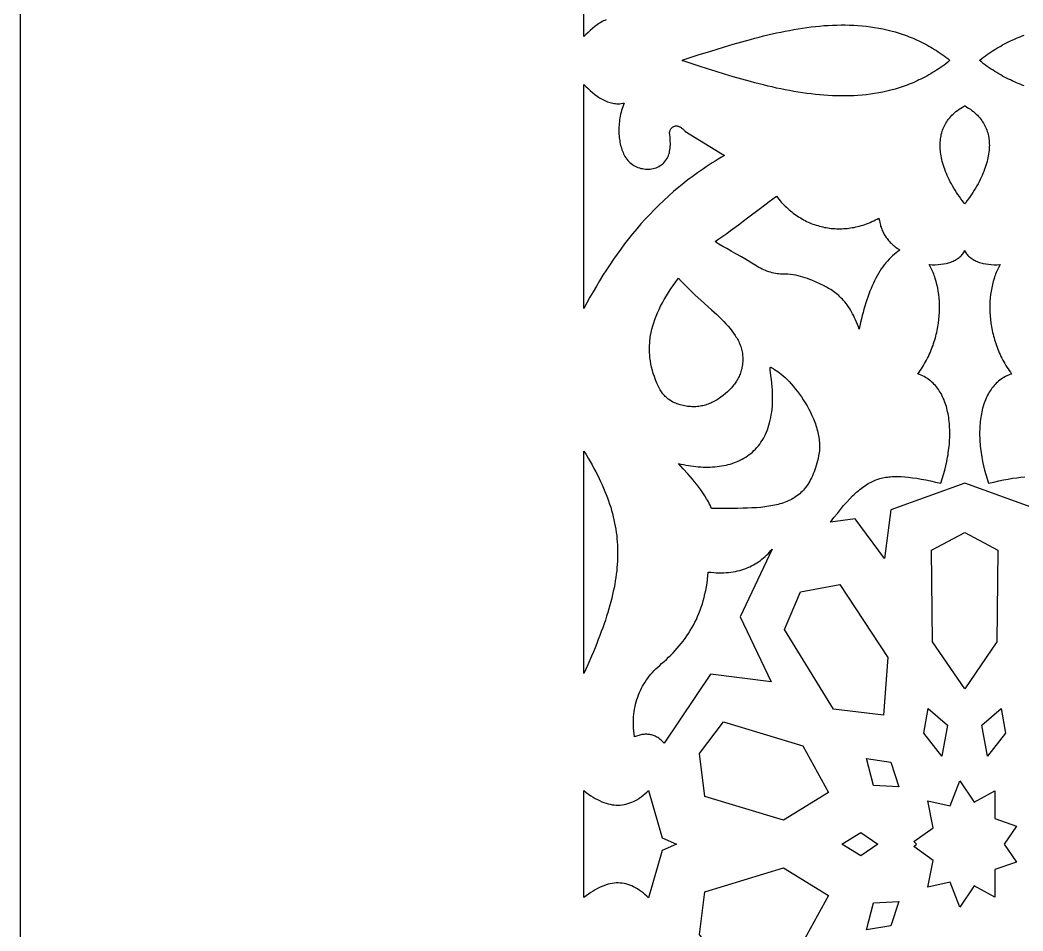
# Model space of a CAD drawing. Extents: x -575 to 575, y -425 to 425.
# Drawn here: x -575 to -468, y -176.4 to -79.3 of the extents above; entities that cross this region are included whole.
import ezdxf

# ---------------------------------------------------------------- set-up
doc = ezdxf.new("R2010")
doc.units = 0
doc.layers.add('LAYER_1', color=18, linetype='CONTINUOUS')

msp = doc.modelspace()

# ---------------------------------------------------------------- linework, layer by layer
at = {"layer": 'LAYER_1'}
for points in [[(-575, -425), (575, -425), (575, 425), (-575, 425)], [(-486.94, -79.81), (-486.49, -79.82), (-486.04, -79.84), (-485.59, -79.87), (-485.14, -79.9), (-484.7, -79.95), (-484.25, -80), (-483.81, -80.07), (-483.37, -80.14), (-482.93, -80.23), (-482.49, -80.33), (-482.06, -80.43), (-481.62, -80.55), (-481.41, -80.62), (-481.19, -80.69), (-480.98, -80.76), (-480.76, -80.83), (-480.55, -80.9), (-480.33, -80.98), (-480.12, -81.07), (-479.91, -81.15), (-479.7, -81.24), (-479.49, -81.33), (-479.28, -81.42), (-479.07, -81.52), (-478.86, -81.62), (-478.65, -81.73), (-478.44, -81.84), (-478.24, -81.95), (-478.03, -82.06), (-477.82, -82.18), (-477.62, -82.3), (-477.41, -82.43), (-477.21, -82.55), (-477.01, -82.69), (-476.81, -82.82), (-476.6, -82.96), (-476.4, -83.1), (-476.2, -83.25), (-476, -83.4), (-475.8, -83.58), (-475.82, -83.6), (-475.8, -83.62), (-476, -83.8), (-476.2, -83.95), (-476.4, -84.1), (-476.6, -84.24), (-476.81, -84.38), (-477.01, -84.52), (-477.21, -84.65), (-477.41, -84.78), (-477.62, -84.9), (-477.82, -85.03), (-478.03, -85.14), (-478.24, -85.26), (-478.44, -85.37), (-478.65, -85.48), (-478.86, -85.58), (-479.07, -85.68), (-479.28, -85.78), (-479.49, -85.87), (-479.7, -85.97), (-479.91, -86.05), (-480.12, -86.14), (-480.33, -86.22), (-480.55, -86.3), (-480.76, -86.38), (-480.98, -86.45), (-481.19, -86.52), (-481.41, -86.59), (-481.62, -86.65), (-482.06, -86.77), (-482.49, -86.88), (-482.93, -86.98), (-483.37, -87.06), (-483.81, -87.14), (-484.25, -87.2), (-484.7, -87.26), (-485.14, -87.3), (-485.59, -87.34), (-486.04, -87.37), (-486.49, -87.38), (-486.94, -87.39), (-487.39, -87.39), (-487.85, -87.38), (-488.3, -87.37), (-488.76, -87.34), (-489.22, -87.31), (-489.67, -87.27), (-490.13, -87.23), (-490.59, -87.17), (-491.05, -87.12), (-491.51, -87.05), (-491.97, -86.98), (-492.43, -86.9), (-492.89, -86.82), (-493.36, -86.73), (-493.82, -86.63), (-494.28, -86.54), (-494.74, -86.43), (-495.21, -86.33), (-495.67, -86.21), (-496.13, -86.1), (-496.59, -85.98), (-497.05, -85.86), (-497.97, -85.6), (-498.89, -85.34), (-499.81, -85.07), (-500.72, -84.79), (-501.63, -84.51), (-502.54, -84.22), (-504.34, -83.62), (-504.29, -83.6), (-504.34, -83.58), (-502.54, -82.98), (-501.63, -82.7), (-500.72, -82.42), (-499.81, -82.14), (-498.89, -81.87), (-497.97, -81.6), (-497.05, -81.35), (-496.59, -81.23), (-496.13, -81.11), (-495.67, -80.99), (-495.21, -80.88), (-494.74, -80.77), (-494.28, -80.67), (-493.82, -80.57), (-493.36, -80.48), (-492.89, -80.39), (-492.43, -80.3), (-491.97, -80.23), (-491.51, -80.16), (-491.05, -80.09), (-490.59, -80.03), (-490.13, -79.98), (-489.67, -79.93), (-489.22, -79.89), (-488.76, -79.86), (-488.3, -79.84), (-487.85, -79.82), (-487.39, -79.81)], [(-514.61, -86.38), (-514.39, -86.6), (-514.16, -86.82), (-513.91, -87.03), (-513.67, -87.22), (-513.41, -87.41), (-513.28, -87.5), (-513.15, -87.59), (-513.01, -87.67), (-512.88, -87.74), (-512.74, -87.81), (-512.6, -87.88), (-512.46, -87.94), (-512.32, -88), (-512.18, -88.05), (-512.03, -88.09), (-511.89, -88.13), (-511.74, -88.16), (-511.59, -88.18), (-511.44, -88.2), (-511.3, -88.21), (-511.15, -88.21), (-510.99, -88.21), (-510.84, -88.19), (-510.69, -88.17), (-510.54, -88.14), (-510.61, -88.34), (-510.68, -88.54), (-510.75, -88.74), (-510.8, -88.94), (-510.86, -89.13), (-510.91, -89.33), (-510.95, -89.53), (-510.98, -89.73), (-511.02, -89.93), (-511.04, -90.12), (-511.06, -90.32), (-511.08, -90.51), (-511.09, -90.7), (-511.1, -90.89), (-511.1, -91.08), (-511.1, -91.27), (-511.09, -91.45), (-511.08, -91.64), (-511.06, -91.81), (-511.04, -91.99), (-511.01, -92.17), (-510.98, -92.34), (-510.95, -92.5), (-510.91, -92.67), (-510.86, -92.83), (-510.82, -92.99), (-510.77, -93.14), (-510.71, -93.29), (-510.65, -93.43), (-510.59, -93.57), (-510.52, -93.71), (-510.45, -93.84), (-510.36, -93.99), (-510.26, -94.13), (-510.15, -94.26), (-510.03, -94.38), (-509.91, -94.5), (-509.78, -94.6), (-509.65, -94.7), (-509.51, -94.79), (-509.36, -94.87), (-509.21, -94.94), (-509.06, -95.01), (-508.9, -95.06), (-508.74, -95.11), (-508.58, -95.14), (-508.42, -95.17), (-508.25, -95.19), (-508.09, -95.2), (-507.92, -95.19), (-507.76, -95.18), (-507.6, -95.16), (-507.44, -95.13), (-507.28, -95.09), (-507.13, -95.04), (-506.98, -94.98), (-506.83, -94.9), (-506.69, -94.82), (-506.55, -94.73), (-506.42, -94.62), (-506.3, -94.51), (-506.18, -94.38), (-506.08, -94.25), (-505.98, -94.1), (-505.91, -93.98), (-505.85, -93.86), (-505.8, -93.73), (-505.75, -93.6), (-505.71, -93.45), (-505.68, -93.3), (-505.65, -93.14), (-505.63, -92.97), (-505.61, -92.79), (-505.6, -92.6), (-505.6, -92.41), (-505.61, -92.2), (-505.62, -91.98), (-505.63, -91.76), (-505.66, -91.52), (-505.69, -91.28), (-505.67, -91.19), (-505.64, -91.11), (-505.61, -91.04), (-505.58, -90.97), (-505.54, -90.91), (-505.5, -90.85), (-505.46, -90.8), (-505.42, -90.76), (-505.37, -90.72), (-505.32, -90.68), (-505.27, -90.66), (-505.22, -90.63), (-505.17, -90.61), (-505.11, -90.6), (-505.05, -90.59), (-505, -90.59), (-504.94, -90.59), (-504.88, -90.59), (-504.82, -90.61), (-504.76, -90.62), (-504.7, -90.64), (-504.64, -90.67), (-504.58, -90.69), (-504.51, -90.73), (-504.45, -90.76), (-504.4, -90.81), (-504.34, -90.85), (-504.28, -90.9), (-504.22, -90.96), (-504.17, -91.01), (-504.11, -91.08), (-504.06, -91.14), (-499.83, -93.73), (-500.16, -93.93), (-500.49, -94.13), (-500.82, -94.33), (-501.14, -94.53), (-501.46, -94.73), (-501.77, -94.94), (-502.08, -95.15), (-502.39, -95.36), (-502.69, -95.58), (-502.99, -95.79), (-503.29, -96.01), (-503.58, -96.23), (-503.87, -96.45), (-504.15, -96.68), (-504.71, -97.13), (-505.26, -97.59), (-505.79, -98.07), (-506.31, -98.54), (-506.82, -99.03), (-507.32, -99.52), (-507.8, -100.02), (-508.28, -100.53), (-508.74, -101.04), (-509.19, -101.56), (-509.63, -102.09), (-510.06, -102.62), (-510.48, -103.16), (-510.88, -103.71), (-511.28, -104.26), (-511.68, -104.81), (-512.06, -105.38), (-512.43, -105.94), (-512.8, -106.51), (-513.15, -107.09), (-513.5, -107.67), (-513.84, -108.26), (-514.18, -108.85), (-514.51, -109.44), (-514.83, -110.04), (-514.83, -86.15)], [(-474.15, -88.45), (-473.96, -88.57), (-473.77, -88.69), (-473.59, -88.81), (-473.42, -88.93), (-473.26, -89.06), (-473.11, -89.19), (-472.97, -89.32), (-472.83, -89.45), (-472.71, -89.59), (-472.59, -89.73), (-472.48, -89.86), (-472.37, -90), (-472.28, -90.15), (-472.19, -90.29), (-472.1, -90.43), (-472.03, -90.58), (-471.96, -90.72), (-471.89, -90.87), (-471.84, -91.02), (-471.78, -91.17), (-471.74, -91.33), (-471.7, -91.48), (-471.66, -91.64), (-471.63, -91.8), (-471.61, -91.97), (-471.59, -92.13), (-471.57, -92.3), (-471.57, -92.48), (-471.56, -92.65), (-471.57, -92.83), (-471.58, -93.01), (-471.59, -93.2), (-471.61, -93.39), (-471.64, -93.58), (-471.67, -93.77), (-471.71, -93.97), (-471.75, -94.17), (-471.8, -94.37), (-471.86, -94.58), (-471.92, -94.79), (-471.99, -95), (-472.07, -95.21), (-472.15, -95.43), (-472.24, -95.64), (-472.33, -95.86), (-472.43, -96.08), (-472.54, -96.31), (-472.65, -96.53), (-472.77, -96.76), (-472.9, -96.98), (-473.03, -97.21), (-473.17, -97.44), (-473.31, -97.67), (-473.46, -97.89), (-473.62, -98.12), (-473.78, -98.35), (-473.95, -98.58), (-474.12, -98.82), (-474.19, -98.9), (-474.26, -98.82), (-474.43, -98.58), (-474.6, -98.35), (-474.76, -98.12), (-474.92, -97.89), (-475.07, -97.67), (-475.21, -97.44), (-475.35, -97.21), (-475.48, -96.98), (-475.61, -96.76), (-475.73, -96.53), (-475.84, -96.31), (-475.95, -96.08), (-476.05, -95.86), (-476.14, -95.64), (-476.23, -95.43), (-476.31, -95.21), (-476.39, -95), (-476.46, -94.79), (-476.52, -94.58), (-476.58, -94.37), (-476.63, -94.17), (-476.67, -93.97), (-476.71, -93.77), (-476.74, -93.58), (-476.77, -93.39), (-476.79, -93.2), (-476.81, -93.01), (-476.81, -92.83), (-476.82, -92.65), (-476.82, -92.48), (-476.81, -92.3), (-476.79, -92.13), (-476.78, -91.97), (-476.75, -91.8), (-476.72, -91.64), (-476.69, -91.48), (-476.64, -91.33), (-476.6, -91.17), (-476.55, -91.02), (-476.49, -90.87), (-476.42, -90.72), (-476.35, -90.58), (-476.28, -90.43), (-476.2, -90.29), (-476.11, -90.15), (-476.01, -90), (-475.91, -89.86), (-475.79, -89.73), (-475.67, -89.59), (-475.55, -89.45), (-475.41, -89.32), (-475.27, -89.19), (-475.12, -89.06), (-474.96, -88.93), (-474.79, -88.81), (-474.61, -88.69), (-474.43, -88.57), (-474.23, -88.45), (-474.19, -88.43)], [(-494.15, -98.25), (-494.02, -98.41), (-493.89, -98.56), (-493.76, -98.71), (-493.63, -98.85), (-493.49, -98.99), (-493.36, -99.13), (-493.22, -99.26), (-493.07, -99.39), (-492.93, -99.52), (-492.79, -99.64), (-492.64, -99.76), (-492.49, -99.88), (-492.34, -99.99), (-492.18, -100.1), (-492.03, -100.21), (-491.87, -100.31), (-491.71, -100.4), (-491.55, -100.5), (-491.39, -100.59), (-491.23, -100.67), (-491.06, -100.76), (-490.89, -100.83), (-490.73, -100.91), (-490.56, -100.98), (-490.39, -101.05), (-490.21, -101.11), (-490.04, -101.17), (-489.87, -101.22), (-489.69, -101.27), (-489.51, -101.32), (-489.33, -101.36), (-489.16, -101.4), (-488.98, -101.43), (-488.79, -101.46), (-488.61, -101.49), (-488.43, -101.51), (-488.25, -101.53), (-488.06, -101.54), (-487.88, -101.55), (-487.69, -101.56), (-487.5, -101.56), (-487.32, -101.55), (-487.13, -101.54), (-486.94, -101.53), (-486.75, -101.51), (-486.56, -101.49), (-486.37, -101.46), (-486.19, -101.43), (-486, -101.4), (-485.81, -101.36), (-485.62, -101.31), (-485.42, -101.26), (-485.23, -101.21), (-485.04, -101.15), (-484.85, -101.09), (-484.66, -101.02), (-484.47, -100.95), (-484.28, -100.87), (-484.09, -100.79), (-483.9, -100.7), (-483.71, -100.61), (-483.52, -100.51), (-483.34, -100.41), (-483.3, -100.66), (-483.25, -100.9), (-483.19, -101.15), (-483.16, -101.26), (-483.12, -101.38), (-483.08, -101.5), (-483.04, -101.61), (-482.99, -101.73), (-482.94, -101.84), (-482.89, -101.95), (-482.83, -102.06), (-482.77, -102.17), (-482.7, -102.28), (-482.63, -102.39), (-482.56, -102.49), (-482.48, -102.6), (-482.4, -102.7), (-482.32, -102.8), (-482.23, -102.9), (-482.14, -103), (-482.04, -103.1), (-481.94, -103.19), (-481.83, -103.29), (-481.72, -103.38), (-481.61, -103.47), (-481.49, -103.56), (-481.36, -103.65), (-481.23, -103.73), (-481.1, -103.82), (-481.31, -103.96), (-481.5, -104.11), (-481.7, -104.27), (-481.89, -104.44), (-482.07, -104.61), (-482.25, -104.8), (-482.43, -104.99), (-482.6, -105.19), (-482.77, -105.4), (-482.93, -105.62), (-483.09, -105.84), (-483.24, -106.08), (-483.39, -106.32), (-483.53, -106.57), (-483.67, -106.82), (-483.81, -107.09), (-483.94, -107.36), (-484.07, -107.64), (-484.19, -107.92), (-484.31, -108.22), (-484.43, -108.52), (-484.54, -108.83), (-484.65, -109.14), (-484.75, -109.46), (-484.85, -109.79), (-484.95, -110.12), (-485.04, -110.47), (-485.13, -110.81), (-485.22, -111.17), (-485.3, -111.53), (-485.38, -111.89), (-485.45, -112.27), (-485.54, -112), (-485.64, -111.75), (-485.74, -111.5), (-485.84, -111.26), (-485.94, -111.04), (-486.04, -110.82), (-486.15, -110.61), (-486.26, -110.41), (-486.38, -110.21), (-486.49, -110.03), (-486.61, -109.85), (-486.73, -109.68), (-486.85, -109.52), (-486.98, -109.36), (-487.11, -109.21), (-487.24, -109.07), (-487.37, -108.94), (-487.5, -108.81), (-487.64, -108.68), (-487.78, -108.56), (-487.92, -108.45), (-488.06, -108.34), (-488.2, -108.23), (-488.35, -108.13), (-488.49, -108.04), (-488.64, -107.95), (-488.94, -107.77), (-489.25, -107.61), (-489.57, -107.46), (-490.03, -107.25), (-490.5, -107.05), (-490.73, -106.95), (-490.97, -106.86), (-491.21, -106.78), (-491.45, -106.7), (-491.7, -106.63), (-491.96, -106.57), (-492.22, -106.51), (-492.49, -106.46), (-492.77, -106.43), (-493.06, -106.4), (-493.37, -106.38), (-493.68, -106.38), (-493.86, -106.38), (-494.03, -106.37), (-494.21, -106.35), (-494.39, -106.32), (-494.57, -106.28), (-494.75, -106.24), (-494.93, -106.19), (-495.11, -106.14), (-495.29, -106.07), (-495.46, -106.01), (-495.64, -105.93), (-495.82, -105.85), (-495.99, -105.76), (-496.16, -105.67), (-496.33, -105.58), (-496.49, -105.48), (-496.91, -105.21), (-497.3, -104.97), (-498, -104.56), (-498.6, -104.22), (-499.12, -103.93), (-499.59, -103.67), (-500.02, -103.43), (-500.42, -103.19), (-500.63, -103.06), (-500.83, -102.92), (-500.42, -102.64), (-500, -102.35), (-499.58, -102.05), (-499.17, -101.75), (-498.33, -101.13), (-497.5, -100.5), (-495.85, -99.25), (-495.05, -98.65), (-494.66, -98.37), (-494.27, -98.09)], [(-504.44, -107.14), (-504.14, -107.45), (-503.84, -107.75), (-503.54, -108.05), (-503.24, -108.34), (-502.94, -108.62), (-502.35, -109.17), (-501.2, -110.21), (-500.65, -110.71), (-500.39, -110.96), (-500.14, -111.2), (-499.9, -111.45), (-499.67, -111.69), (-499.44, -111.94), (-499.23, -112.18), (-499.03, -112.43), (-498.85, -112.68), (-498.68, -112.93), (-498.6, -113.06), (-498.52, -113.19), (-498.45, -113.32), (-498.38, -113.44), (-498.31, -113.58), (-498.25, -113.71), (-498.19, -113.84), (-498.14, -113.97), (-498.09, -114.11), (-498.05, -114.24), (-498.01, -114.38), (-497.98, -114.52), (-497.95, -114.66), (-497.92, -114.8), (-497.9, -114.95), (-497.89, -115.09), (-497.88, -115.24), (-497.88, -115.39), (-497.88, -115.56), (-497.88, -115.72), (-497.9, -115.88), (-497.91, -116.04), (-497.93, -116.19), (-497.96, -116.34), (-497.99, -116.49), (-498.03, -116.63), (-498.07, -116.77), (-498.11, -116.91), (-498.16, -117.04), (-498.21, -117.17), (-498.27, -117.3), (-498.33, -117.43), (-498.39, -117.55), (-498.46, -117.67), (-498.53, -117.79), (-498.6, -117.9), (-498.68, -118.02), (-498.76, -118.13), (-498.85, -118.24), (-498.93, -118.34), (-499.12, -118.55), (-499.31, -118.75), (-499.52, -118.94), (-499.73, -119.13), (-499.95, -119.32), (-500.22, -119.52), (-500.35, -119.61), (-500.48, -119.7), (-500.61, -119.78), (-500.75, -119.86), (-500.88, -119.94), (-501.02, -120.01), (-501.16, -120.08), (-501.29, -120.14), (-501.43, -120.2), (-501.57, -120.25), (-501.71, -120.3), (-501.85, -120.35), (-501.99, -120.39), (-502.14, -120.42), (-502.28, -120.45), (-502.43, -120.48), (-502.57, -120.5), (-502.72, -120.52), (-502.87, -120.53), (-503.02, -120.53), (-503.17, -120.54), (-503.32, -120.53), (-503.47, -120.52), (-503.62, -120.51), (-503.78, -120.49), (-503.93, -120.47), (-504.09, -120.44), (-504.25, -120.4), (-504.4, -120.36), (-504.56, -120.31), (-504.86, -120.22), (-505.01, -120.16), (-505.17, -120.1), (-505.33, -120.03), (-505.49, -119.94), (-505.65, -119.84), (-505.82, -119.72), (-505.98, -119.59), (-506.06, -119.51), (-506.15, -119.43), (-506.23, -119.35), (-506.31, -119.26), (-506.39, -119.16), (-506.47, -119.06), (-506.54, -118.95), (-506.62, -118.84), (-506.7, -118.72), (-506.77, -118.59), (-506.84, -118.45), (-506.92, -118.31), (-506.99, -118.16), (-507.05, -118), (-507.19, -117.66), (-507.31, -117.32), (-507.42, -116.98), (-507.52, -116.65), (-507.61, -116.31), (-507.68, -115.98), (-507.73, -115.64), (-507.76, -115.47), (-507.78, -115.3), (-507.8, -115.14), (-507.81, -114.97), (-507.82, -114.8), (-507.83, -114.63), (-507.83, -114.47), (-507.83, -114.3), (-507.83, -114.13), (-507.82, -113.96), (-507.81, -113.79), (-507.8, -113.63), (-507.78, -113.46), (-507.76, -113.29), (-507.74, -113.12), (-507.71, -112.95), (-507.65, -112.61), (-507.57, -112.27), (-507.48, -111.92), (-507.37, -111.58), (-507.25, -111.23), (-507.12, -110.88), (-506.98, -110.52), (-506.81, -110.17), (-506.64, -109.81), (-506.45, -109.45), (-506.25, -109.08), (-506.03, -108.72), (-505.8, -108.34), (-505.55, -107.97), (-505.3, -107.59), (-505.02, -107.2), (-504.73, -106.82)], [(-494.86, -116.33), (-494.82, -116.35), (-494.77, -116.38), (-494.64, -116.46), (-494.56, -116.51), (-494.48, -116.56), (-494.31, -116.65), (-494.14, -116.77), (-493.95, -116.9), (-493.76, -117.06), (-493.56, -117.23), (-493.35, -117.42), (-493.14, -117.63), (-492.92, -117.85), (-492.71, -118.09), (-492.49, -118.34), (-492.27, -118.61), (-492.05, -118.89), (-491.83, -119.18), (-491.62, -119.48), (-491.42, -119.8), (-491.21, -120.12), (-491.02, -120.45), (-490.83, -120.78), (-490.66, -121.12), (-490.49, -121.47), (-490.34, -121.83), (-490.27, -122), (-490.2, -122.18), (-490.13, -122.36), (-490.07, -122.54), (-490.01, -122.72), (-489.96, -122.9), (-489.91, -123.09), (-489.87, -123.27), (-489.83, -123.45), (-489.79, -123.63), (-489.76, -123.81), (-489.73, -123.99), (-489.71, -124.17), (-489.7, -124.35), (-489.68, -124.53), (-489.68, -124.71), (-489.68, -124.89), (-489.69, -125.07), (-489.7, -125.24), (-489.72, -125.42), (-489.74, -125.59), (-489.78, -125.77), (-489.83, -126.04), (-489.9, -126.3), (-489.96, -126.56), (-490.03, -126.8), (-490.1, -127.04), (-490.18, -127.27), (-490.26, -127.49), (-490.35, -127.7), (-490.44, -127.91), (-490.53, -128.11), (-490.63, -128.3), (-490.73, -128.48), (-490.83, -128.65), (-490.94, -128.82), (-491.05, -128.98), (-491.17, -129.14), (-491.29, -129.28), (-491.41, -129.42), (-491.54, -129.56), (-491.67, -129.68), (-491.8, -129.81), (-491.94, -129.92), (-492.09, -130.03), (-492.23, -130.14), (-492.38, -130.23), (-492.54, -130.33), (-492.69, -130.42), (-492.86, -130.5), (-493.02, -130.58), (-493.19, -130.65), (-493.36, -130.72), (-493.54, -130.78), (-493.72, -130.84), (-493.91, -130.9), (-494.1, -130.95), (-494.29, -131), (-494.48, -131.04), (-494.68, -131.08), (-495.09, -131.15), (-495.52, -131.21), (-495.96, -131.26), (-496.42, -131.3), (-496.89, -131.32), (-497.38, -131.35), (-497.88, -131.36), (-498.39, -131.37), (-498.93, -131.37), (-501.2, -131.38), (-501.28, -131.2), (-501.37, -131.02), (-501.45, -130.85), (-501.54, -130.67), (-501.63, -130.51), (-501.73, -130.34), (-501.92, -130.02), (-502.13, -129.71), (-502.34, -129.41), (-502.56, -129.11), (-502.79, -128.82), (-503.02, -128.54), (-503.25, -128.26), (-503.74, -127.7), (-504.23, -127.15), (-504.73, -126.58), (-504.47, -126.64), (-504.2, -126.7), (-503.93, -126.75), (-503.67, -126.8), (-503.4, -126.84), (-503.14, -126.87), (-502.88, -126.9), (-502.62, -126.93), (-502.36, -126.95), (-502.1, -126.96), (-501.85, -126.97), (-501.59, -126.97), (-501.34, -126.96), (-501.09, -126.95), (-500.85, -126.93), (-500.6, -126.91), (-500.36, -126.88), (-500.13, -126.84), (-499.89, -126.8), (-499.66, -126.75), (-499.43, -126.7), (-499.21, -126.64), (-498.99, -126.57), (-498.77, -126.49), (-498.56, -126.41), (-498.35, -126.32), (-498.14, -126.23), (-497.94, -126.12), (-497.75, -126.01), (-497.56, -125.9), (-497.37, -125.77), (-497.19, -125.64), (-497.01, -125.5), (-496.84, -125.36), (-496.68, -125.2), (-496.52, -125.04), (-496.36, -124.87), (-496.21, -124.7), (-496.07, -124.51), (-495.93, -124.32), (-495.8, -124.12), (-495.68, -123.92), (-495.56, -123.7), (-495.45, -123.48), (-495.35, -123.25), (-495.25, -123.01), (-495.16, -122.76), (-495.08, -122.5), (-495.01, -122.24), (-494.94, -121.97), (-494.88, -121.69), (-494.83, -121.4), (-494.78, -121.1), (-494.75, -120.79), (-494.72, -120.48), (-494.7, -120.15), (-494.69, -119.82), (-494.69, -119.48), (-494.69, -119.12), (-494.71, -118.76), (-494.74, -118.4), (-494.77, -118.02), (-494.81, -117.63), (-494.87, -117.23), (-494.92, -116.83), (-494.94, -116.68), (-494.95, -116.56), (-494.95, -116.47), (-494.95, -116.4), (-494.94, -116.35), (-494.93, -116.34), (-494.92, -116.33), (-494.91, -116.32), (-494.89, -116.32)], [(-514.6, -125.64), (-514.38, -126.01), (-514.17, -126.38), (-513.96, -126.74), (-513.76, -127.1), (-513.57, -127.46), (-513.39, -127.81), (-513.21, -128.17), (-513.05, -128.52), (-512.89, -128.87), (-512.73, -129.21), (-512.59, -129.56), (-512.45, -129.9), (-512.32, -130.24), (-512.2, -130.58), (-512.08, -130.92), (-511.97, -131.25), (-511.87, -131.59), (-511.78, -131.93), (-511.7, -132.26), (-511.62, -132.6), (-511.55, -132.93), (-511.48, -133.27), (-511.42, -133.6), (-511.37, -133.94), (-511.33, -134.27), (-511.3, -134.61), (-511.27, -134.94), (-511.25, -135.28), (-511.23, -135.62), (-511.23, -135.96), (-511.23, -136.3), (-511.23, -136.64), (-511.25, -136.99), (-511.27, -137.34), (-511.3, -137.68), (-511.33, -138.04), (-511.37, -138.39), (-511.42, -138.75), (-511.48, -139.1), (-511.54, -139.47), (-511.61, -139.83), (-511.69, -140.2), (-511.77, -140.57), (-511.86, -140.95), (-511.96, -141.33), (-512.06, -141.71), (-512.17, -142.1), (-512.29, -142.49), (-512.41, -142.88), (-512.54, -143.28), (-512.68, -143.69), (-512.82, -144.1), (-512.97, -144.51), (-513.13, -144.93), (-513.29, -145.36), (-513.46, -145.79), (-513.64, -146.23), (-513.82, -146.67), (-514.01, -147.12), (-514.4, -148.04), (-514.83, -148.98), (-514.83, -125.26)], [(-470.66, -135.84), (-470.76, -145.6), (-474.19, -150.62), (-477.62, -145.6), (-477.72, -135.84), (-474.19, -133.95)], [(-498.15, -142.93), (-494.86, -149.88), (-501.32, -149.06), (-506.26, -156.42), (-506.34, -156.33), (-506.42, -156.25), (-506.51, -156.17), (-506.59, -156.09), (-506.68, -156.02), (-506.76, -155.95), (-506.85, -155.88), (-506.94, -155.82), (-507.03, -155.77), (-507.12, -155.72), (-507.22, -155.67), (-507.31, -155.63), (-507.4, -155.59), (-507.5, -155.56), (-507.6, -155.53), (-507.7, -155.51), (-507.8, -155.49), (-507.9, -155.48), (-508, -155.47), (-508.1, -155.46), (-508.21, -155.46), (-508.31, -155.46), (-508.42, -155.47), (-508.53, -155.48), (-508.64, -155.5), (-508.75, -155.52), (-508.86, -155.55), (-508.97, -155.58), (-509.2, -155.65), (-509.44, -155.74), (-509.47, -155.42), (-509.5, -155.1), (-509.52, -154.79), (-509.54, -154.49), (-509.54, -154.19), (-509.53, -153.89), (-509.52, -153.61), (-509.49, -153.32), (-509.46, -153.05), (-509.42, -152.77), (-509.37, -152.51), (-509.32, -152.25), (-509.25, -151.99), (-509.18, -151.74), (-509.09, -151.49), (-509, -151.25), (-508.91, -151.01), (-508.8, -150.78), (-508.69, -150.55), (-508.57, -150.32), (-508.44, -150.1), (-508.3, -149.89), (-508.16, -149.67), (-508.01, -149.46), (-507.85, -149.26), (-507.68, -149.06), (-507.51, -148.86), (-507.33, -148.67), (-507.14, -148.48), (-506.95, -148.29), (-506.74, -148.11), (-506.54, -147.93), (-506.28, -147.71), (-506.03, -147.48), (-505.79, -147.25), (-505.55, -147.02), (-505.31, -146.78), (-505.09, -146.54), (-504.86, -146.29), (-504.65, -146.04), (-504.44, -145.78), (-504.23, -145.52), (-504.03, -145.25), (-503.84, -144.98), (-503.66, -144.7), (-503.48, -144.41), (-503.31, -144.12), (-503.14, -143.82), (-502.98, -143.52), (-502.83, -143.21), (-502.69, -142.89), (-502.56, -142.57), (-502.43, -142.24), (-502.31, -141.91), (-502.19, -141.56), (-502.09, -141.22), (-501.99, -140.86), (-501.91, -140.5), (-501.83, -140.13), (-501.75, -139.75), (-501.69, -139.36), (-501.64, -138.97), (-501.59, -138.57), (-501.56, -138.16), (-501.27, -138.19), (-500.98, -138.21), (-500.7, -138.23), (-500.43, -138.24), (-500.16, -138.24), (-499.89, -138.23), (-499.64, -138.22), (-499.38, -138.2), (-499.14, -138.17), (-498.89, -138.13), (-498.66, -138.09), (-498.42, -138.04), (-498.19, -137.98), (-497.97, -137.92), (-497.75, -137.85), (-497.54, -137.77), (-497.33, -137.69), (-497.13, -137.6), (-496.93, -137.5), (-496.74, -137.4), (-496.55, -137.29), (-496.36, -137.18), (-496.18, -137.06), (-496, -136.93), (-495.83, -136.8), (-495.66, -136.66), (-495.5, -136.51), (-495.34, -136.36), (-495.18, -136.21), (-495.03, -136.05), (-494.88, -135.88), (-494.74, -135.71)], [(-482.39, -147.28), (-482.85, -153.42), (-488.2, -152.78), (-493.42, -144.3), (-491.72, -140.26), (-487.52, -139.5)], [(-476.03, -154.5), (-476.63, -157.79), (-478.56, -155.35), (-478.08, -152.7)], [(-469.83, -155.35), (-471.75, -157.79), (-472.36, -154.5), (-470.3, -152.7)], [(-491.48, -156.7), (-488.72, -161.67), (-493.54, -164.62), (-501.94, -162.09), (-502.48, -157.52), (-499.93, -154.13)], [(-482.08, -158.45), (-481.22, -161.06), (-483.91, -160.91), (-484.68, -158.03)], [(-473.17, -162.71), (-470.98, -161.5), (-470.99, -164.45), (-468.67, -165.26), (-469.99, -167.17), (-468.67, -169.09), (-470.99, -169.89), (-470.98, -172.85), (-473.17, -171.63), (-474.71, -173.91), (-475.76, -171.25), (-478.13, -171.77), (-477.54, -168.91), (-479.63, -167.44), (-479.33, -167.17), (-479.63, -166.9), (-477.54, -165.44), (-478.13, -162.57), (-475.76, -163.1), (-474.71, -160.44)], [(-506.49, -166.51), (-504.96, -167.17), (-506.49, -167.84), (-507.92, -172.9), (-508.12, -172.71), (-508.32, -172.54), (-508.52, -172.37), (-508.72, -172.22), (-508.92, -172.08), (-509.12, -171.95), (-509.32, -171.83), (-509.53, -171.72), (-509.73, -171.63), (-509.93, -171.55), (-510.13, -171.48), (-510.34, -171.42), (-510.54, -171.38), (-510.75, -171.35), (-510.96, -171.33), (-511.17, -171.32), (-511.38, -171.32), (-511.6, -171.34), (-511.81, -171.37), (-512.03, -171.41), (-512.25, -171.46), (-512.47, -171.53), (-512.69, -171.61), (-512.92, -171.7), (-513.15, -171.8), (-513.38, -171.91), (-513.61, -172.04), (-513.85, -172.18), (-514.09, -172.34), (-514.33, -172.5), (-514.58, -172.68), (-514.83, -172.87), (-514.83, -167.17), (-514.83, -161.47), (-514.58, -161.66), (-514.33, -161.84), (-514.09, -162.01), (-513.85, -162.16), (-513.61, -162.3), (-513.38, -162.43), (-513.15, -162.54), (-512.92, -162.65), (-512.69, -162.74), (-512.47, -162.82), (-512.25, -162.88), (-512.03, -162.93), (-511.81, -162.98), (-511.6, -163), (-511.38, -163.02), (-511.17, -163.02), (-510.96, -163.02), (-510.75, -163), (-510.54, -162.96), (-510.34, -162.92), (-510.13, -162.86), (-509.93, -162.79), (-509.73, -162.71), (-509.53, -162.62), (-509.32, -162.51), (-509.12, -162.4), (-508.92, -162.27), (-508.72, -162.13), (-508.52, -161.97), (-508.32, -161.81), (-508.12, -161.63), (-507.92, -161.44)], [(-483.47, -167.17), (-485.26, -168.41), (-487.29, -167.17), (-485.26, -165.93)], [(-488.72, -172.67), (-491.48, -177.64), (-499.93, -180.21), (-502.48, -176.83), (-501.94, -172.25), (-493.54, -169.72)], [(-482.08, -175.9), (-484.68, -176.31), (-483.91, -173.43), (-481.22, -173.29)]]:
    msp.add_lwpolyline(points, close=True, dxfattribs=at)
for points in [[(-512.46, -79.26), (-512.6, -79.33), (-512.74, -79.39), (-512.88, -79.46), (-513.01, -79.54), (-513.15, -79.62), (-513.28, -79.7), (-513.41, -79.79), (-513.67, -79.98), (-513.91, -80.18), (-514.16, -80.39), (-514.39, -80.61), (-514.61, -80.83), (-514.83, -81.06), (-514.83, -57.17)], [(-467.83, -86.3), (-468.05, -86.22), (-468.26, -86.14), (-468.47, -86.05), (-468.68, -85.97), (-468.89, -85.87), (-469.11, -85.78), (-469.31, -85.68), (-469.52, -85.58), (-469.73, -85.48), (-469.94, -85.37), (-470.15, -85.26), (-470.35, -85.14), (-470.56, -85.03), (-470.76, -84.9), (-470.97, -84.78), (-471.17, -84.65), (-471.38, -84.52), (-471.58, -84.38), (-471.78, -84.24), (-471.98, -84.1), (-472.18, -83.95), (-472.38, -83.8), (-472.58, -83.62), (-472.56, -83.6), (-472.58, -83.58), (-472.38, -83.4), (-472.18, -83.25), (-471.98, -83.1), (-471.78, -82.96), (-471.58, -82.82), (-471.38, -82.69), (-471.17, -82.55), (-470.97, -82.43), (-470.76, -82.3), (-470.56, -82.18), (-470.35, -82.06), (-470.15, -81.95), (-469.94, -81.84), (-469.73, -81.73), (-469.52, -81.62), (-469.31, -81.52), (-469.11, -81.42), (-468.89, -81.33), (-468.68, -81.24), (-468.47, -81.15), (-468.26, -81.07), (-468.05, -80.98), (-467.83, -80.9)], [(-466.3, -131.51), (-474.19, -128.67), (-482.08, -131.51), (-482.75, -136.72), (-485.89, -132.5), (-488.51, -132.85), (-488.14, -132.36), (-487.78, -131.91), (-487.44, -131.48), (-487.11, -131.08), (-486.78, -130.71), (-486.46, -130.37), (-486.15, -130.05), (-486, -129.9), (-485.84, -129.76), (-485.69, -129.62), (-485.54, -129.49), (-485.39, -129.36), (-485.24, -129.24), (-485.09, -129.13), (-484.94, -129.02), (-484.79, -128.92), (-484.64, -128.82), (-484.49, -128.73), (-484.34, -128.65), (-484.19, -128.57), (-484.04, -128.49), (-483.88, -128.43), (-483.73, -128.36), (-483.58, -128.3), (-483.42, -128.25), (-483.26, -128.2), (-483.1, -128.16), (-482.94, -128.12), (-482.77, -128.08), (-482.61, -128.05), (-482.44, -128.03), (-482.27, -128), (-482.1, -127.99), (-481.92, -127.97), (-481.74, -127.97), (-481.56, -127.96), (-481.37, -127.96), (-480.99, -127.97), (-480.59, -128), (-480.18, -128.04), (-479.75, -128.1), (-479.3, -128.16), (-478.83, -128.25), (-478.34, -128.34), (-477.83, -128.44), (-477.29, -128.56), (-476.73, -128.68), (-476.58, -128.22), (-476.44, -127.76), (-476.31, -127.3), (-476.2, -126.83), (-476.1, -126.37), (-476.05, -126.13), (-476.01, -125.9), (-475.97, -125.67), (-475.94, -125.44), (-475.91, -125.21), (-475.88, -124.97), (-475.85, -124.75), (-475.83, -124.52), (-475.82, -124.29), (-475.8, -124.06), (-475.79, -123.84), (-475.79, -123.61), (-475.78, -123.39), (-475.79, -123.17), (-475.79, -122.95), (-475.8, -122.74), (-475.81, -122.52), (-475.83, -122.31), (-475.85, -122.1), (-475.87, -121.89), (-475.9, -121.69), (-475.93, -121.48), (-475.97, -121.28), (-476.01, -121.09), (-476.05, -120.89), (-476.1, -120.7), (-476.15, -120.51), (-476.21, -120.33), (-476.27, -120.15), (-476.34, -119.97), (-476.4, -119.79), (-476.48, -119.62), (-476.55, -119.46), (-476.64, -119.29), (-476.72, -119.13), (-476.81, -118.98), (-476.9, -118.83), (-477, -118.68), (-477.11, -118.54), (-477.21, -118.4), (-477.32, -118.27), (-477.44, -118.15), (-477.56, -118.02), (-477.69, -117.91), (-477.82, -117.8), (-477.95, -117.69), (-478.09, -117.59), (-478.23, -117.49), (-478.38, -117.4), (-478.53, -117.32), (-478.69, -117.24), (-478.85, -117.17), (-479.02, -117.1), (-479.19, -117.05), (-479.06, -116.86), (-478.93, -116.68), (-478.81, -116.49), (-478.69, -116.31), (-478.58, -116.12), (-478.47, -115.93), (-478.36, -115.74), (-478.26, -115.55), (-478.16, -115.36), (-478.06, -115.16), (-477.97, -114.97), (-477.89, -114.77), (-477.8, -114.58), (-477.72, -114.38), (-477.65, -114.18), (-477.57, -113.99), (-477.51, -113.79), (-477.44, -113.59), (-477.38, -113.39), (-477.32, -113.19), (-477.27, -113), (-477.22, -112.8), (-477.17, -112.6), (-477.13, -112.4), (-477.09, -112.2), (-477.05, -112), (-477.02, -111.8), (-476.99, -111.61), (-476.94, -111.21), (-476.9, -110.82), (-476.88, -110.43), (-476.87, -110.05), (-476.87, -109.67), (-476.89, -109.29), (-476.91, -108.92), (-476.95, -108.56), (-477.01, -108.2), (-477.07, -107.85), (-477.15, -107.51), (-477.23, -107.17), (-477.33, -106.85), (-477.38, -106.69), (-477.44, -106.53), (-477.5, -106.38), (-477.56, -106.23), (-477.62, -106.08), (-477.69, -105.93), (-477.76, -105.79), (-477.83, -105.65), (-477.9, -105.51), (-477.98, -105.37), (-477.66, -105.38), (-477.34, -105.38), (-477.04, -105.36), (-476.74, -105.34), (-476.45, -105.3), (-476.17, -105.25), (-476.04, -105.21), (-475.91, -105.18), (-475.78, -105.14), (-475.66, -105.1), (-475.54, -105.05), (-475.42, -105.01), (-475.3, -104.95), (-475.19, -104.9), (-475.09, -104.84), (-474.98, -104.77), (-474.89, -104.7), (-474.79, -104.63), (-474.7, -104.56), (-474.61, -104.48), (-474.53, -104.39), (-474.46, -104.3), (-474.38, -104.21), (-474.32, -104.11), (-474.26, -104.01), (-474.2, -103.91), (-474.2, -103.88), (-474.19, -103.89), (-474.18, -103.88), (-474.18, -103.91), (-474.13, -104.01), (-474.06, -104.11), (-474, -104.21), (-473.93, -104.3), (-473.85, -104.39), (-473.77, -104.48), (-473.68, -104.56), (-473.59, -104.63), (-473.5, -104.7), (-473.4, -104.77), (-473.3, -104.84), (-473.19, -104.9), (-473.08, -104.95), (-472.96, -105.01), (-472.85, -105.05), (-472.73, -105.1), (-472.6, -105.14), (-472.47, -105.18), (-472.34, -105.21), (-472.21, -105.25), (-471.93, -105.3), (-471.64, -105.34), (-471.35, -105.36), (-471.04, -105.38), (-470.73, -105.38), (-470.4, -105.37), (-470.48, -105.51), (-470.56, -105.65), (-470.63, -105.79), (-470.7, -105.93), (-470.76, -106.08), (-470.83, -106.23), (-470.89, -106.38), (-470.94, -106.53), (-471, -106.69), (-471.05, -106.85), (-471.15, -107.17), (-471.24, -107.51), (-471.31, -107.85), (-471.38, -108.2), (-471.43, -108.56), (-471.47, -108.92), (-471.5, -109.29), (-471.51, -109.67), (-471.51, -110.05), (-471.5, -110.43), (-471.48, -110.82), (-471.44, -111.21), (-471.39, -111.61), (-471.37, -111.8), (-471.33, -112), (-471.3, -112.2), (-471.26, -112.4), (-471.21, -112.6), (-471.16, -112.8), (-471.11, -113), (-471.06, -113.19), (-471, -113.39), (-470.94, -113.59), (-470.88, -113.79), (-470.81, -113.99), (-470.74, -114.18), (-470.66, -114.38), (-470.58, -114.58), (-470.5, -114.77), (-470.41, -114.97), (-470.32, -115.16), (-470.22, -115.36), (-470.12, -115.55), (-470.02, -115.74), (-469.91, -115.93), (-469.8, -116.12), (-469.69, -116.31), (-469.57, -116.49), (-469.45, -116.68), (-469.32, -116.86), (-469.19, -117.05), (-469.36, -117.1), (-469.53, -117.17), (-469.69, -117.24), (-469.85, -117.32), (-470, -117.4), (-470.15, -117.49), (-470.29, -117.59), (-470.43, -117.69), (-470.57, -117.8), (-470.7, -117.91), (-470.82, -118.02), (-470.94, -118.15), (-471.06, -118.27), (-471.17, -118.4), (-471.28, -118.54), (-471.38, -118.68), (-471.48, -118.83), (-471.57, -118.98), (-471.66, -119.13), (-471.75, -119.29), (-471.83, -119.46), (-471.91, -119.62), (-471.98, -119.79), (-472.05, -119.97), (-472.11, -120.15), (-472.17, -120.33), (-472.23, -120.51), (-472.28, -120.7), (-472.33, -120.89), (-472.37, -121.09), (-472.41, -121.28), (-472.45, -121.48), (-472.48, -121.69), (-472.51, -121.89), (-472.53, -122.1), (-472.55, -122.31), (-472.57, -122.52), (-472.58, -122.74), (-472.59, -122.95), (-472.6, -123.17), (-472.6, -123.39), (-472.6, -123.61), (-472.59, -123.84), (-472.58, -124.06), (-472.57, -124.29), (-472.55, -124.52), (-472.53, -124.75), (-472.5, -124.97), (-472.48, -125.21), (-472.45, -125.44), (-472.41, -125.67), (-472.37, -125.9), (-472.33, -126.13), (-472.29, -126.37), (-472.19, -126.83), (-472.07, -127.3), (-471.95, -127.76), (-471.81, -128.22), (-471.65, -128.68), (-471.09, -128.56), (-470.55, -128.44), (-470.04, -128.34), (-469.55, -128.25), (-469.08, -128.16), (-468.63, -128.1), (-468.2, -128.04), (-467.79, -128)]]:
    msp.add_lwpolyline(points, dxfattribs=at)

doc.saveas('drawing.dxf')
